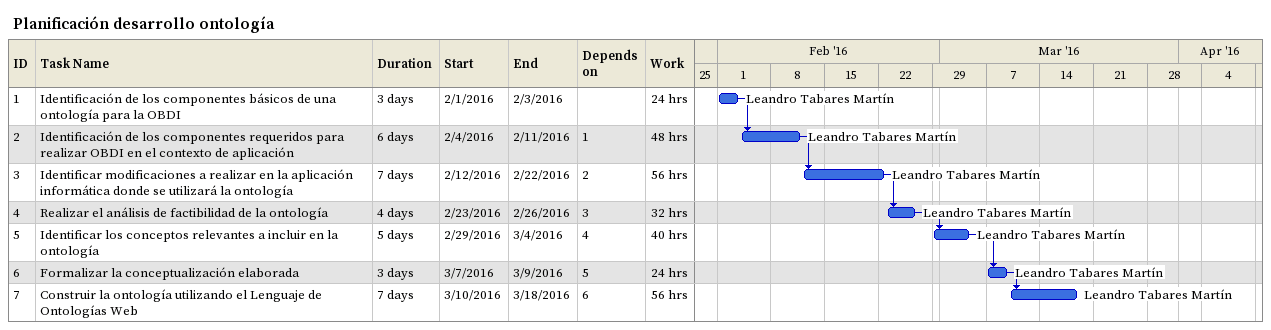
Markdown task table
Planificación desarrollo ontología

| ID | Task | Duration | Start | Finish | Predecessors | Resources | Work (h) |
|---|---|---|---|---|---|---|---|
| 1 | Identificación de los componentes básicos de una ontología para la OBDI | 3d | 2016-02-01 | 2016-02-03 |  | Leandro Tabares Martín | 24 |
| 2 | Identificación de los componentes requeridos para realizar OBDI en el contexto de aplicación | 6d | 2016-02-04 | 2016-02-11 | 1 | Leandro Tabares Martín | 48 |
| 3 | Identificar modificaciones a realizar en la aplicación informática donde se utilizará la ontología | 7d | 2016-02-12 | 2016-02-22 | 2 | Leandro Tabares Martín | 56 |
| 4 | Realizar el análisis de factibilidad de la ontología | 4d | 2016-02-23 | 2016-02-26 | 3 | Leandro Tabares Martín | 32 |
| 5 | Identificar los conceptos relevantes a incluir en la ontología | 5d | 2016-02-29 | 2016-03-04 | 4 | Leandro Tabares Martín | 40 |
| 6 | Formalizar la conceptualización elaborada | 3d | 2016-03-07 | 2016-03-09 | 5 | Leandro Tabares Martín | 24 |
| 7 | Construir la ontología utilizando el Lenguaje de Ontologías Web | 7d | 2016-03-10 | 2016-03-18 | 6 | Leandro Tabares Martín | 56 |
